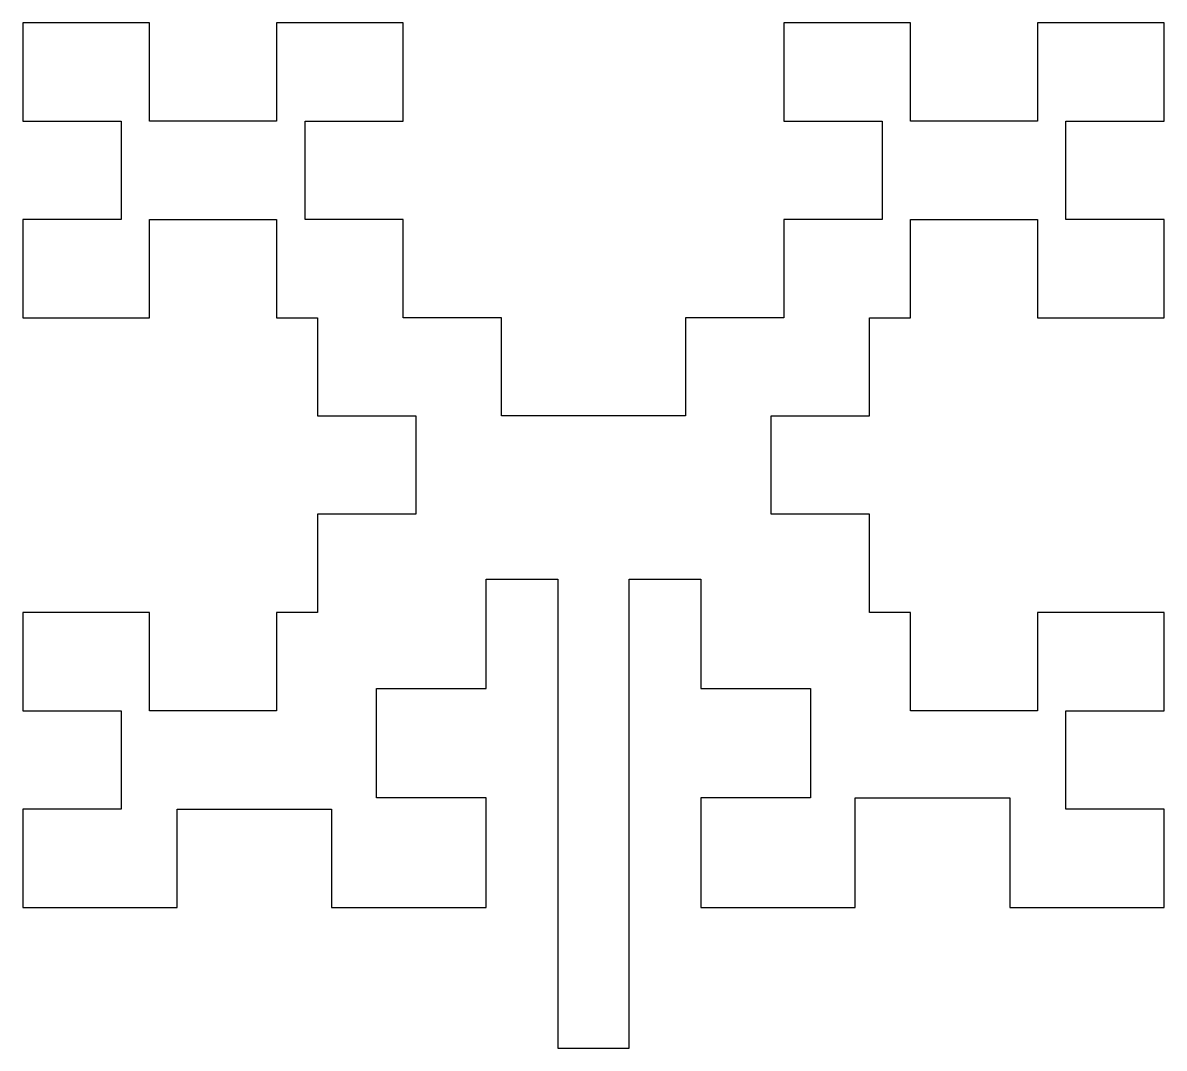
# Model space of a CAD drawing. Header units: millimetres. Extents: x 2486.5 to 2524.5, y 1341.1 to 1375.3.
import ezdxf

# ---------------------------------------------------------------- set-up
doc = ezdxf.new("R2010")
doc.units = ezdxf.units.MM

msp = doc.modelspace()

# ---------------------------------------------------------------- linework, layer by layer
msp.add_lwpolyline([(2506.683, 1341.095), (2506.683, 1356.72), (2509.07, 1356.72), (2509.07, 1353.084), (2512.72, 1353.084), (2512.72, 1349.434), (2509.07, 1349.434), (2509.07, 1345.784), (2514.216, 1345.784), (2514.216, 1349.434), (2519.362, 1349.434), (2519.362, 1345.784), (2524.508, 1345.784), (2524.508, 1349.06), (2521.232, 1349.06), (2521.232, 1352.337), (2524.508, 1352.337), (2524.508, 1355.611), (2520.284, 1355.611), (2520.284, 1352.336), (2516.058, 1352.336), (2516.058, 1355.611), (2514.683, 1355.611), (2514.683, 1358.887), (2511.408, 1358.887), (2511.408, 1362.162), (2514.683, 1362.162), (2514.683, 1365.436), (2516.058, 1365.436), (2516.058, 1368.711), (2520.284, 1368.711), (2520.284, 1365.436), (2524.508, 1365.436), (2524.508, 1368.711), (2521.233, 1368.711), (2521.233, 1371.986), (2524.508, 1371.987), (2524.508, 1375.262), (2520.284, 1375.261), (2520.284, 1371.986), (2516.058, 1371.986), (2516.058, 1375.261), (2511.832, 1375.261), (2511.832, 1371.986), (2515.108, 1371.986), (2515.108, 1368.71), (2511.832, 1368.71), (2511.832, 1365.436), (2508.555, 1365.436), (2508.555, 1362.161), (2502.426, 1362.161), (2502.426, 1365.436), (2499.152, 1365.436), (2499.152, 1368.71), (2495.877, 1368.71), (2495.877, 1371.986), (2499.152, 1371.986), (2499.152, 1375.261), (2494.924, 1375.261), (2494.924, 1371.986), (2490.698, 1371.986), (2490.698, 1375.261), (2486.472, 1375.261), (2486.472, 1371.986), (2489.748, 1371.986), (2489.748, 1368.71), (2489.748, 1368.71), (2486.472, 1368.71), (2486.472, 1365.436), (2490.697, 1365.436), (2490.697, 1368.712), (2494.924, 1368.712), (2494.924, 1365.436), (2496.297, 1365.436), (2496.297, 1362.162), (2499.573, 1362.162), (2499.573, 1358.886), (2496.297, 1358.886), (2496.297, 1355.611), (2494.924, 1355.611), (2494.924, 1352.336), (2490.698, 1352.336), (2490.698, 1355.611), (2486.472, 1355.611), (2486.472, 1352.336), (2489.748, 1352.336), (2489.748, 1349.06), (2486.472, 1349.06), (2486.472, 1345.784), (2491.618, 1345.784), (2491.618, 1349.059), (2496.764, 1349.059), (2496.764, 1345.784), (2501.911, 1345.784), (2501.911, 1349.434), (2498.261, 1349.434), (2498.261, 1353.084), (2501.911, 1353.084), (2501.911, 1356.72), (2504.297, 1356.72), (2504.297, 1341.095)], close=True)

doc.saveas('drawing.dxf')
